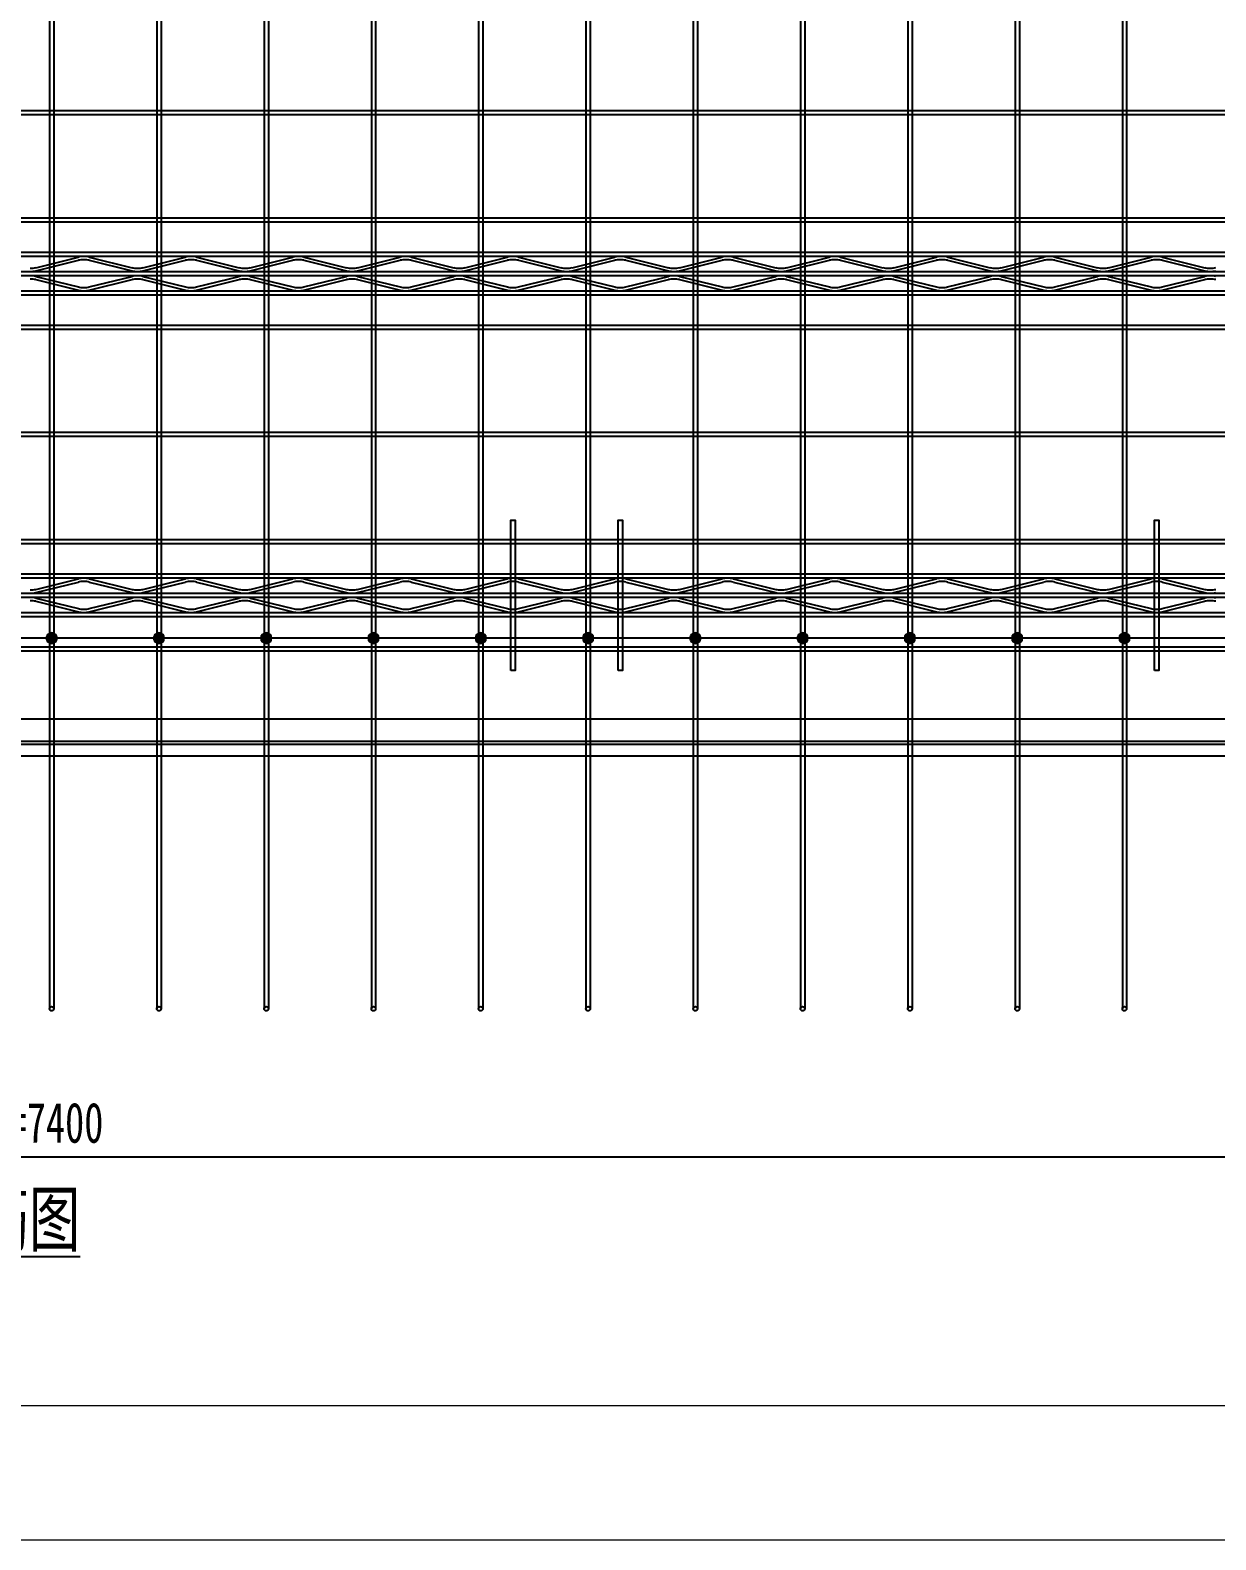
# Model space of a CAD drawing. Extents: x -524 to 129100, y -10500 to 1.
# Drawn here: x 49733 to 51943, y -10500 to -7684 of the extents above; entities that cross this region are included whole.
import ezdxf

# ---------------------------------------------------------------- set-up
doc = ezdxf.new("R2010")
doc.units = 0
doc.header["$LTSCALE"] = 250
doc.linetypes.add('BeePC_CENTER', pattern=[2, 1.25, -0.25, 0.25, -0.25])
doc.layers.get('0').update_dxf_attribs({"linetype": 'CONTINUOUS'})
doc.layers.get('Defpoints').update_dxf_attribs({"linetype": 'CONTINUOUS'})
for name, color, linetype in [('BeePC-CC', 171, 'CONTINUOUS'), ('BeePC-CCBZ', 110, 'CONTINUOUS'), ('BeePC-GJ-LEVEL', 141, 'CONTINUOUS'), ('BeePC-GJ-Truss', 185, 'CONTINUOUS'), ('BeePC-TONG-ZT', 50, 'CONTINUOUS')]:
    doc.layers.add(name, color=color, linetype=linetype)
doc.layers.add('G-ANNO-TTLB', color=7, linetype='CONTINUOUS', lineweight=9)
doc.layers.add('G-ANNO-TTLB-THIN', color=7, linetype='CONTINUOUS', lineweight=9)
doc.styles.add('BeePC_Dim', font='simfang.ttf', dxfattribs={"width": 0.7})
doc.styles.add('BeePC_Text', font='simfang.ttf', dxfattribs={"width": 0.7})
doc.dimstyles.new('BeePC_DIM_25_25', dxfattribs={"dimtxt": 75, "dimasz": 25, "dimexe": 25, "dimexo": 0, "dimgap": 25, "dimtad": 1, "dimdec": 0, "dimzin": 0, "dimdsep": 46, "dimtxsty": 'BeePC_Dim', "dimblk": 'ARCHTICK', "dimcen": 0, "dimdle": 25, "dimclrt": 7, "dimadec": 0, "dimazin": 0, "dimtfac": 1, "dimtdec": 0, "dimtix": 1, "dimtmove": 2, "dimatfit": 3, "dimfxl": 250, "dimfxlon": 1, "dimtfill": 1, "dimtolj": 1, "dimtzin": 0, "dimarcsym": 0})

# ---------------------------------------------------------------- blocks, each defined once
blk = doc.blocks.new('A2-嗡嗡 - A2_嗡嗡-493291-DB1详图')
at = {"layer": 'G-ANNO-TTLB'}
blk.add_line((586.5, -513), (27.5, -513), dxfattribs=at)
at = {"layer": 'G-ANNO-TTLB-THIN'}
blk.add_line((2.5, -523), (596.5, -523), dxfattribs=at)
blk = doc.blocks.new('_ArchTick')
at = {"color": 0, "linetype": 'ByBlock', "const_width": 0.5}
blk.add_lwpolyline([(-0.71, -0.71), (0.71, 0.71)], dxfattribs=at)
blk = doc.blocks.new('*D102')
at = {"layer": 'BeePC-CCBZ', "color": 0, "lineweight": -2, "transparency": 16777216}
for p, q in [((45972.6, -9585.4), (45972.6, -9810.4)), ((53372.6, -9585.4), (53372.6, -9810.4)), ((45947.6, -9785.4), (53397.6, -9785.4))]:
    blk.add_line(p, q, dxfattribs=at)
at = {"layer": 'Defpoints', "color": 0, "transparency": 16777216}
for p in [(45972.6, -7838.4), (53372.6, -7838.4), (53372.6, -9785.4)]:
    blk.add_point(p, dxfattribs=at)
at = {"layer": 'BeePC-CCBZ', "color": 0, "lineweight": -2, "transparency": 16777216, "xscale": 25, "yscale": 25, "zscale": 25, "rotation": 180}
blk.add_blockref('_ArchTick', (45972.6, -9785.4), dxfattribs=at)
at = {"layer": 'BeePC-CCBZ', "color": 0, "lineweight": -2, "transparency": 16777216, "xscale": 25, "yscale": 25, "zscale": 25}
blk.add_blockref('_ArchTick', (53372.6, -9785.4), dxfattribs=at)
at = {"layer": 'BeePC-CCBZ', "color": 7, "linetype": 'BeePC_CENTER', "transparency": 16777216, "insert": (49672.6, -9722.5), "char_height": 75, "attachment_point": 5, "style": 'BeePC_Dim', "bg_fill": 3, "box_fill_scale": 1.1, "bg_fill_color": 256, "bg_fill_true_color": 13158600, "bg_fill_transparency": 0}
blk.add_mtext('\\A1;200x37=7400', dxfattribs=at)
blk = doc.blocks.new('*D106')
at = {"layer": 'BeePC-CCBZ', "color": 0, "lineweight": -2, "transparency": 16777216}
for p, q in [((53904.8, -6613.4), (53904.8, -9063.4)), ((53704.8, -6638.4), (53929.8, -6638.4)), ((53704.8, -9038.4), (53929.8, -9038.4))]:
    blk.add_line(p, q, dxfattribs=at)
at = {"layer": 'Defpoints', "color": 0, "transparency": 16777216}
for p in [(49682.6, -6638.4), (49682.6, -9038.4), (53904.8, -9038.4)]:
    blk.add_point(p, dxfattribs=at)
at = {"layer": 'BeePC-CCBZ', "color": 0, "lineweight": -2, "transparency": 16777216, "xscale": 25, "yscale": 25, "zscale": 25}
for p, rotation in [((53904.8, -6638.4), 90), ((53904.8, -9038.4), 270)]:
    blk.add_blockref('_ArchTick', p, dxfattribs=dict(at, rotation=rotation))
at = {"layer": 'BeePC-CCBZ', "color": 7, "linetype": 'BeePC_CENTER', "transparency": 16777216, "insert": (53841.9, -7838.4), "char_height": 75, "attachment_point": 5, "rotation": 90, "style": 'BeePC_Dim', "bg_fill": 3, "box_fill_scale": 1.1, "bg_fill_color": 256, "bg_fill_true_color": 13158600, "bg_fill_transparency": 0}
blk.add_mtext('\\A1;200x12=2400', dxfattribs=at)
blk = doc.blocks.new('*D107')
at = {"layer": 'BeePC-CCBZ', "color": 0, "lineweight": -2, "transparency": 16777216}
for p, q in [((53904.8, -9013.4), (53904.8, -9538.4)), ((53704.8, -9038.4), (53929.8, -9038.4)), ((53704.8, -9513.4), (53929.8, -9513.4))]:
    blk.add_line(p, q, dxfattribs=at)
at = {"layer": 'Defpoints', "color": 0, "transparency": 16777216}
for p in [(49682.6, -9038.4), (45972.6, -9513.4), (53904.8, -9513.4)]:
    blk.add_point(p, dxfattribs=at)
at = {"layer": 'BeePC-CCBZ', "color": 0, "lineweight": -2, "transparency": 16777216, "xscale": 25, "yscale": 25, "zscale": 25}
for p, rotation in [((53904.8, -9038.4), 90), ((53904.8, -9513.4), 270)]:
    blk.add_blockref('_ArchTick', p, dxfattribs=dict(at, rotation=rotation))
at = {"layer": 'BeePC-CCBZ', "color": 7, "linetype": 'BeePC_CENTER', "transparency": 16777216, "insert": (53841.9, -9275.9), "char_height": 75, "attachment_point": 5, "rotation": 90, "style": 'BeePC_Dim', "bg_fill": 3, "box_fill_scale": 1.1, "bg_fill_color": 256, "bg_fill_true_color": 13158600, "bg_fill_transparency": 0}
blk.add_mtext('\\A1;475', dxfattribs=at)
blk = doc.blocks.new('BeePC_TagPoint')
h = blk.add_hatch(color=256)
edge = h.paths.add_edge_path(flags=0)
edge.add_arc((0, 0), 10, 0, 180)
edge.add_arc((0, 0), 10, 180, 360)
blk.add_lwpolyline([(10, 0, 1), (-10, 0, 1)], format="xyb", close=True)

msp = doc.modelspace()

# ---------------------------------------------------------------- block references
at = {"xscale": 25, "yscale": 25, "zscale": 25}
msp.add_blockref('A2-嗡嗡 - A2_嗡嗡-493291-DB1详图', (45637.5, 2575), dxfattribs=at)

# ---------------------------------------------------------------- next in the draw order: linework, layer by layer
for points in [[(50628.6, -8878.4), (50628.6, -8598.4), (50636.6, -8598.4), (50636.6, -8878.4), (50628.6, -8878.4)], [(50828.6, -8878.4), (50828.6, -8598.4), (50836.6, -8598.4), (50836.6, -8878.4), (50828.6, -8878.4)], [(51828.6, -8878.4), (51828.6, -8598.4), (51836.6, -8598.4), (51836.6, -8878.4), (51828.6, -8878.4)]]:
    msp.add_lwpolyline(points)
at = {"layer": 'BeePC-GJ-LEVEL'}
for points in [[(49768.6, -6167.4), (49768.6, -9509.4)], [(49776.6, -6167.4), (49776.6, -9509.4)], [(49968.6, -6167.4), (49968.6, -9509.4)], [(49976.6, -6167.4), (49976.6, -9509.4)], [(50168.6, -6167.4), (50168.6, -9509.4)], [(50176.6, -6167.4), (50176.6, -9509.4)], [(50368.6, -6167.4), (50368.6, -9509.4)], [(50376.6, -6167.4), (50376.6, -9509.4)], [(50568.6, -6167.4), (50568.6, -9509.4)], [(50576.6, -6167.4), (50576.6, -9509.4)], [(50768.6, -6167.4), (50768.6, -9509.4)], [(50776.6, -6167.4), (50776.6, -9509.4)], [(50968.6, -6167.4), (50968.6, -9509.4)], [(50976.6, -6167.4), (50976.6, -9509.4)], [(51168.6, -6167.4), (51168.6, -9509.4)], [(51176.6, -6167.4), (51176.6, -9509.4)], [(51368.6, -6167.4), (51368.6, -9509.4)], [(51376.6, -6167.4), (51376.6, -9509.4)], [(51568.6, -6167.4), (51568.6, -9509.4)], [(51576.6, -6167.4), (51576.6, -9509.4)], [(51768.6, -6167.4), (51768.6, -9509.4)], [(51776.6, -6167.4), (51776.6, -9509.4)], [(45682.3, -7834.4), (53632.8, -7834.4), (53632.8, -7842.4), (45682.3, -7842.4), (45682.3, -7834.4)], [(45682.3, -8034.4), (53632.8, -8034.4), (53632.8, -8042.4), (45682.3, -8042.4), (45682.3, -8034.4)], [(45682.3, -8234.4), (53632.8, -8234.4), (53632.8, -8242.4), (45682.3, -8242.4), (45682.3, -8234.4)], [(45682.3, -8434.4), (53632.8, -8434.4), (53632.8, -8442.4), (45682.3, -8442.4), (45682.3, -8434.4)], [(45682.3, -8634.4), (53632.8, -8634.4), (53632.8, -8642.4), (45682.3, -8642.4), (45682.3, -8634.4)], [(45682.3, -8834.4), (53632.8, -8834.4), (53632.8, -8842.4), (45682.3, -8842.4), (45682.3, -8834.4)], [(45887.3, -9010.4), (53477.8, -9010.4), (53477.8, -9016.4), (45887.3, -9016.4), (45887.3, -9010.4)]]:
    msp.add_lwpolyline(points, dxfattribs=at)
for centre in [(49772.6, -9509.4), (49972.6, -9509.4), (50172.6, -9509.4), (50372.6, -9509.4), (50572.6, -9509.4), (50772.6, -9509.4), (50972.6, -9509.4), (51172.6, -9509.4), (51372.6, -9509.4), (51572.6, -9509.4), (51772.6, -9509.4)]:
    msp.add_circle(centre, 4, dxfattribs=at)
at = {"layer": 'BeePC-GJ-Truss'}
for points in [[(45932.6, -8098.4), (53432.6, -8098.4), (53432.6, -8106.4), (45932.6, -8106.4), (45932.6, -8098.4)], [(49742.8, -8127.3), (49822.4, -8107.6)], [(49842.8, -8107.6), (49922.4, -8127.3)], [(49942.8, -8127.3), (50022.4, -8107.6)], [(50042.8, -8107.6), (50122.4, -8127.3)], [(50142.8, -8127.3), (50222.4, -8107.6)], [(50242.8, -8107.6), (50322.4, -8127.3)], [(50342.8, -8127.3), (50422.4, -8107.6)], [(50442.8, -8107.6), (50522.4, -8127.3)], [(50542.8, -8127.3), (50622.4, -8107.6)], [(50642.8, -8107.6), (50722.4, -8127.3)], [(50742.8, -8127.3), (50822.4, -8107.6)], [(50842.8, -8107.6), (50922.4, -8127.3)], [(50942.8, -8127.3), (51022.4, -8107.6)], [(51042.8, -8107.6), (51122.4, -8127.3)], [(51142.8, -8127.3), (51222.4, -8107.6)], [(51242.8, -8107.6), (51322.4, -8127.3)], [(51342.8, -8127.3), (51422.4, -8107.6)], [(51442.8, -8107.6), (51522.4, -8127.3)], [(51542.8, -8127.3), (51622.4, -8107.6)], [(51642.8, -8107.6), (51722.4, -8127.3)], [(51742.8, -8127.3), (51822.4, -8107.6)], [(51842.8, -8107.6), (51922.4, -8127.3)], [(45932.6, -8134.4), (53432.6, -8134.4), (53432.6, -8142.4), (45932.6, -8142.4), (45932.6, -8134.4), (45936, -8134.3), (45939.2, -8133.9), (45942.8, -8133.3), (46022.4, -8113.6)], [(49742.8, -8133.3), (49822.4, -8113.6)], [(49842.8, -8113.6), (49922.4, -8133.3)], [(49942.8, -8133.3), (50022.4, -8113.6)], [(50042.8, -8113.6), (50122.4, -8133.3)], [(50142.8, -8133.3), (50222.4, -8113.6)], [(50242.8, -8113.6), (50322.4, -8133.3)], [(50342.8, -8133.3), (50422.4, -8113.6)], [(50442.8, -8113.6), (50522.4, -8133.3)], [(50542.8, -8133.3), (50622.4, -8113.6)], [(50642.8, -8113.6), (50722.4, -8133.3)], [(50742.8, -8133.3), (50822.4, -8113.6)], [(50842.8, -8113.6), (50922.4, -8133.3)], [(50942.8, -8133.3), (51022.4, -8113.6)], [(51042.8, -8113.6), (51122.4, -8133.3)], [(51142.8, -8133.3), (51222.4, -8113.6)], [(51242.8, -8113.6), (51322.4, -8133.3)], [(51342.8, -8133.3), (51422.4, -8113.6)], [(51442.8, -8113.6), (51522.4, -8133.3)], [(51542.8, -8133.3), (51622.4, -8113.6)], [(51642.8, -8113.6), (51722.4, -8133.3)], [(51742.8, -8133.3), (51822.4, -8113.6)], [(51842.8, -8113.6), (51922.4, -8133.3)], [(49742.8, -8143.6), (49822.4, -8163.3)], [(49742.8, -8149.6), (49822.4, -8169.3)], [(49842.8, -8163.3), (49922.4, -8143.6)], [(49842.8, -8169.3), (49922.4, -8149.6)], [(49942.8, -8143.6), (50022.4, -8163.3)], [(49942.8, -8149.6), (50022.4, -8169.3)], [(50042.8, -8163.3), (50122.4, -8143.6)], [(50042.8, -8169.3), (50122.4, -8149.6)], [(50142.8, -8143.6), (50222.4, -8163.3)], [(50142.8, -8149.6), (50222.4, -8169.3)], [(50242.8, -8163.3), (50322.4, -8143.6)], [(50242.8, -8169.3), (50322.4, -8149.6)], [(50342.8, -8143.6), (50422.4, -8163.3)], [(50342.8, -8149.6), (50422.4, -8169.3)], [(50442.8, -8163.3), (50522.4, -8143.6)], [(50442.8, -8169.3), (50522.4, -8149.6)], [(50542.8, -8143.6), (50622.4, -8163.3)], [(50542.8, -8149.6), (50622.4, -8169.3)], [(50642.8, -8163.3), (50722.4, -8143.6)], [(50642.8, -8169.3), (50722.4, -8149.6)], [(50742.8, -8143.6), (50822.4, -8163.3)], [(50742.8, -8149.6), (50822.4, -8169.3)], [(50842.8, -8163.3), (50922.4, -8143.6)], [(50842.8, -8169.3), (50922.4, -8149.6)], [(50942.8, -8143.6), (51022.4, -8163.3)], [(50942.8, -8149.6), (51022.4, -8169.3)], [(51042.8, -8163.3), (51122.4, -8143.6)], [(51042.8, -8169.3), (51122.4, -8149.6)], [(51142.8, -8143.6), (51222.4, -8163.3)], [(51142.8, -8149.6), (51222.4, -8169.3)], [(51242.8, -8163.3), (51322.4, -8143.6)], [(51242.8, -8169.3), (51322.4, -8149.6)], [(51342.8, -8143.6), (51422.4, -8163.3)], [(51342.8, -8149.6), (51422.4, -8169.3)], [(51442.8, -8163.3), (51522.4, -8143.6)], [(51442.8, -8169.3), (51522.4, -8149.6)], [(51542.8, -8143.6), (51622.4, -8163.3)], [(51542.8, -8149.6), (51622.4, -8169.3)], [(51642.8, -8163.3), (51722.4, -8143.6)], [(51642.8, -8169.3), (51722.4, -8149.6)], [(51742.8, -8143.6), (51822.4, -8163.3)], [(51742.8, -8149.6), (51822.4, -8169.3)], [(51842.8, -8163.3), (51922.4, -8143.6)], [(51842.8, -8169.3), (51922.4, -8149.6)], [(45932.6, -8170.4), (53432.6, -8170.4), (53432.6, -8178.4), (45932.6, -8178.4), (45932.6, -8170.4)], [(45932.6, -8698.4), (53432.6, -8698.4), (53432.6, -8706.4), (45932.6, -8706.4), (45932.6, -8698.4)], [(45932.6, -8734.4), (53432.6, -8734.4), (53432.6, -8742.4), (45932.6, -8742.4), (45932.6, -8734.4), (45936, -8734.3), (45939.2, -8733.9), (45942.8, -8733.3), (46022.4, -8713.6)], [(49742.8, -8727.3), (49822.4, -8707.6)], [(49742.8, -8733.3), (49822.4, -8713.6)], [(49842.8, -8707.6), (49922.4, -8727.3)], [(49842.8, -8713.6), (49922.4, -8733.3)], [(49942.8, -8727.3), (50022.4, -8707.6)], [(49942.8, -8733.3), (50022.4, -8713.6)], [(50042.8, -8707.6), (50122.4, -8727.3)], [(50042.8, -8713.6), (50122.4, -8733.3)], [(50142.8, -8727.3), (50222.4, -8707.6)], [(50142.8, -8733.3), (50222.4, -8713.6)], [(50242.8, -8707.6), (50322.4, -8727.3)], [(50242.8, -8713.6), (50322.4, -8733.3)], [(50342.8, -8727.3), (50422.4, -8707.6)], [(50342.8, -8733.3), (50422.4, -8713.6)], [(50442.8, -8707.6), (50522.4, -8727.3)], [(50442.8, -8713.6), (50522.4, -8733.3)], [(50542.8, -8727.3), (50622.4, -8707.6)], [(50542.8, -8733.3), (50622.4, -8713.6)], [(50642.8, -8707.6), (50722.4, -8727.3)], [(50642.8, -8713.6), (50722.4, -8733.3)], [(50742.8, -8727.3), (50822.4, -8707.6)], [(50742.8, -8733.3), (50822.4, -8713.6)], [(50842.8, -8707.6), (50922.4, -8727.3)], [(50842.8, -8713.6), (50922.4, -8733.3)], [(50942.8, -8727.3), (51022.4, -8707.6)], [(50942.8, -8733.3), (51022.4, -8713.6)], [(51042.8, -8707.6), (51122.4, -8727.3)], [(51042.8, -8713.6), (51122.4, -8733.3)], [(51142.8, -8727.3), (51222.4, -8707.6)], [(51142.8, -8733.3), (51222.4, -8713.6)], [(51242.8, -8707.6), (51322.4, -8727.3)], [(51242.8, -8713.6), (51322.4, -8733.3)], [(51342.8, -8727.3), (51422.4, -8707.6)], [(51342.8, -8733.3), (51422.4, -8713.6)], [(51442.8, -8707.6), (51522.4, -8727.3)], [(51442.8, -8713.6), (51522.4, -8733.3)], [(51542.8, -8727.3), (51622.4, -8707.6)], [(51542.8, -8733.3), (51622.4, -8713.6)], [(51642.8, -8707.6), (51722.4, -8727.3)], [(51642.8, -8713.6), (51722.4, -8733.3)], [(51742.8, -8727.3), (51822.4, -8707.6)], [(51742.8, -8733.3), (51822.4, -8713.6)], [(51842.8, -8707.6), (51922.4, -8727.3)], [(51842.8, -8713.6), (51922.4, -8733.3)], [(49742.8, -8743.6), (49822.4, -8763.3)], [(49742.8, -8749.6), (49822.4, -8769.3)], [(49842.8, -8763.3), (49922.4, -8743.6)], [(49842.8, -8769.3), (49922.4, -8749.6)], [(49942.8, -8743.6), (50022.4, -8763.3)], [(49942.8, -8749.6), (50022.4, -8769.3)], [(50042.8, -8763.3), (50122.4, -8743.6)], [(50042.8, -8769.3), (50122.4, -8749.6)], [(50142.8, -8743.6), (50222.4, -8763.3)], [(50142.8, -8749.6), (50222.4, -8769.3)], [(50242.8, -8763.3), (50322.4, -8743.6)], [(50242.8, -8769.3), (50322.4, -8749.6)], [(50342.8, -8743.6), (50422.4, -8763.3)], [(50342.8, -8749.6), (50422.4, -8769.3)], [(50442.8, -8763.3), (50522.4, -8743.6)], [(50442.8, -8769.3), (50522.4, -8749.6)], [(50542.8, -8743.6), (50622.4, -8763.3)], [(50542.8, -8749.6), (50622.4, -8769.3)], [(50642.8, -8763.3), (50722.4, -8743.6)], [(50642.8, -8769.3), (50722.4, -8749.6)], [(50742.8, -8743.6), (50822.4, -8763.3)], [(50742.8, -8749.6), (50822.4, -8769.3)], [(50842.8, -8763.3), (50922.4, -8743.6)], [(50842.8, -8769.3), (50922.4, -8749.6)], [(50942.8, -8743.6), (51022.4, -8763.3)], [(50942.8, -8749.6), (51022.4, -8769.3)], [(51042.8, -8763.3), (51122.4, -8743.6)], [(51042.8, -8769.3), (51122.4, -8749.6)], [(51142.8, -8743.6), (51222.4, -8763.3)], [(51142.8, -8749.6), (51222.4, -8769.3)], [(51242.8, -8763.3), (51322.4, -8743.6)], [(51242.8, -8769.3), (51322.4, -8749.6)], [(51342.8, -8743.6), (51422.4, -8763.3)], [(51342.8, -8749.6), (51422.4, -8769.3)], [(51442.8, -8763.3), (51522.4, -8743.6)], [(51442.8, -8769.3), (51522.4, -8749.6)], [(51542.8, -8743.6), (51622.4, -8763.3)], [(51542.8, -8749.6), (51622.4, -8769.3)], [(51642.8, -8763.3), (51722.4, -8743.6)], [(51642.8, -8769.3), (51722.4, -8749.6)], [(51742.8, -8743.6), (51822.4, -8763.3)], [(51742.8, -8749.6), (51822.4, -8769.3)], [(51842.8, -8763.3), (51922.4, -8743.6)], [(51842.8, -8769.3), (51922.4, -8749.6)], [(45932.6, -8770.4), (53432.6, -8770.4), (53432.6, -8778.4), (45932.6, -8778.4), (45932.6, -8770.4)]]:
    msp.add_lwpolyline(points, dxfattribs=at)
for centre, major_axis, start_param, end_param in [((49833.8, -8111.6), (18, 0), 1.635672, 2.256488), ((49831.4, -8111.6), (18, 0), 0.885104, 1.50592), ((50033.8, -8111.6), (18, 0), 1.635672, 2.256488), ((50031.4, -8111.6), (18, 0), 0.885104, 1.50592), ((50233.8, -8111.6), (18, 0), 1.635672, 2.256488), ((50231.4, -8111.6), (18, 0), 0.885104, 1.50592), ((50433.8, -8111.6), (18, 0), 1.635672, 2.256488), ((50431.4, -8111.6), (18, 0), 0.885104, 1.50592), ((50633.8, -8111.6), (18, 0), 1.635672, 2.256488), ((50631.4, -8111.6), (18, 0), 0.885104, 1.50592), ((50833.8, -8111.6), (18, 0), 1.635672, 2.256488), ((50831.4, -8111.6), (18, 0), 0.885104, 1.50592), ((51033.8, -8111.6), (18, 0), 1.635672, 2.256488), ((51031.4, -8111.6), (18, 0), 0.885104, 1.50592), ((51233.8, -8111.6), (18, 0), 1.635672, 2.256488), ((51231.4, -8111.6), (18, 0), 0.885104, 1.50592), ((51433.8, -8111.6), (18, 0), 1.635672, 2.256488), ((51431.4, -8111.6), (18, 0), 0.885104, 1.50592), ((51633.8, -8111.6), (18, 0), 1.635672, 2.256488), ((51631.4, -8111.6), (18, 0), 0.885104, 1.50592), ((51833.8, -8111.6), (18, 0), 1.635672, 2.256488), ((51831.4, -8111.6), (18, 0), 0.885104, 1.50592), ((49733.8, -8125), (12, 0), 4.611737, 5.563609), ((49731.4, -8129.3), (18, 0), 4.777265, 5.398081), ((49831.4, -8115.9), (12, 0), 1.470144, 2.422017), ((49833.8, -8115.9), (12, 0), 0.719576, 1.671449), ((49931.4, -8125), (12, 0), 3.861169, 4.813041), ((49933.8, -8129.3), (18, 0), 4.026697, 4.647513), ((49933.8, -8125), (12, 0), 4.611737, 5.563609), ((49931.4, -8129.3), (18, 0), 4.777265, 5.398081), ((50031.4, -8115.9), (12, 0), 1.470144, 2.422017), ((50033.8, -8115.9), (12, 0), 0.719576, 1.671449), ((50131.4, -8125), (12, 0), 3.861169, 4.813041), ((50133.8, -8129.3), (18, 0), 4.026697, 4.647513), ((50133.8, -8125), (12, 0), 4.611737, 5.563609), ((50131.4, -8129.3), (18, 0), 4.777265, 5.398081), ((50231.4, -8115.9), (12, 0), 1.470144, 2.422017), ((50233.8, -8115.9), (12, 0), 0.719576, 1.671449), ((50331.4, -8125), (12, 0), 3.861169, 4.813041), ((50333.8, -8129.3), (18, 0), 4.026697, 4.647513), ((50333.8, -8125), (12, 0), 4.611737, 5.563609), ((50331.4, -8129.3), (18, 0), 4.777265, 5.398081), ((50431.4, -8115.9), (12, 0), 1.470144, 2.422017), ((50433.8, -8115.9), (12, 0), 0.719576, 1.671449), ((50531.4, -8125), (12, 0), 3.861169, 4.813041), ((50533.8, -8129.3), (18, 0), 4.026697, 4.647513), ((50533.8, -8125), (12, 0), 4.611737, 5.563609), ((50531.4, -8129.3), (18, 0), 4.777265, 5.398081), ((50631.4, -8115.9), (12, 0), 1.470144, 2.422017), ((50633.8, -8115.9), (12, 0), 0.719576, 1.671449), ((50731.4, -8125), (12, 0), 3.861169, 4.813041), ((50733.8, -8129.3), (18, 0), 4.026697, 4.647513), ((50733.8, -8125), (12, 0), 4.611737, 5.563609), ((50731.4, -8129.3), (18, 0), 4.777265, 5.398081), ((50831.4, -8115.9), (12, 0), 1.470144, 2.422017), ((50833.8, -8115.9), (12, 0), 0.719576, 1.671449), ((50931.4, -8125), (12, 0), 3.861169, 4.813041), ((50933.8, -8129.3), (18, 0), 4.026697, 4.647513), ((50933.8, -8125), (12, 0), 4.611737, 5.563609), ((50931.4, -8129.3), (18, 0), 4.777265, 5.398081), ((51031.4, -8115.9), (12, 0), 1.470144, 2.422017), ((51033.8, -8115.9), (12, 0), 0.719576, 1.671449), ((51131.4, -8125), (12, 0), 3.861169, 4.813041), ((51133.8, -8129.3), (18, 0), 4.026697, 4.647513), ((51133.8, -8125), (12, 0), 4.611737, 5.563609), ((51131.4, -8129.3), (18, 0), 4.777265, 5.398081), ((51231.4, -8115.9), (12, 0), 1.470144, 2.422017), ((51233.8, -8115.9), (12, 0), 0.719576, 1.671449), ((51331.4, -8125), (12, 0), 3.861169, 4.813041), ((51333.8, -8129.3), (18, 0), 4.026697, 4.647513), ((51333.8, -8125), (12, 0), 4.611737, 5.563609), ((51331.4, -8129.3), (18, 0), 4.777265, 5.398081), ((51431.4, -8115.9), (12, 0), 1.470144, 2.422017), ((51433.8, -8115.9), (12, 0), 0.719576, 1.671449), ((51531.4, -8125), (12, 0), 3.861169, 4.813041), ((51533.8, -8129.3), (18, 0), 4.026697, 4.647513), ((51533.8, -8125), (12, 0), 4.611737, 5.563609), ((51531.4, -8129.3), (18, 0), 4.777265, 5.398081), ((51631.4, -8115.9), (12, 0), 1.470144, 2.422017), ((51633.8, -8115.9), (12, 0), 0.719576, 1.671449), ((51731.4, -8125), (12, 0), 3.861169, 4.813041), ((51733.8, -8129.3), (18, 0), 4.026697, 4.647513), ((51733.8, -8125), (12, 0), 4.611737, 5.563609), ((51731.4, -8129.3), (18, 0), 4.777265, 5.398081), ((51831.4, -8115.9), (12, 0), 1.470144, 2.422017), ((51833.8, -8115.9), (12, 0), 0.719576, 1.671449), ((51931.4, -8125), (12, 0), 3.861169, 4.813041), ((51933.8, -8129.3), (18, 0), 4.026697, 4.647513), ((51933.8, -8125), (12, 0), 4.611737, 5.563609), ((51931.4, -8129.3), (18, 0), 4.777265, 5.398081), ((49731.4, -8147.6), (18, 0), 0.885104, 1.50592), ((49733.8, -8151.9), (12, 0), 0.719576, 1.671449), ((49831.4, -8161), (12, 0), 3.861169, 4.813041), ((49833.8, -8161), (12, 0), 4.611737, 5.563609), ((49933.8, -8147.6), (18, 0), 1.635672, 2.256488), ((49931.4, -8151.9), (12, 0), 1.470144, 2.422017), ((49931.4, -8147.6), (18, 0), 0.885104, 1.50592), ((49933.8, -8151.9), (12, 0), 0.719576, 1.671449), ((50031.4, -8161), (12, 0), 3.861169, 4.813041), ((50033.8, -8161), (12, 0), 4.611737, 5.563609), ((50133.8, -8147.6), (18, 0), 1.635672, 2.256488), ((50131.4, -8151.9), (12, 0), 1.470144, 2.422017), ((50131.4, -8147.6), (18, 0), 0.885104, 1.50592), ((50133.8, -8151.9), (12, 0), 0.719576, 1.671449), ((50231.4, -8161), (12, 0), 3.861169, 4.813041), ((50233.8, -8161), (12, 0), 4.611737, 5.563609), ((50333.8, -8147.6), (18, 0), 1.635672, 2.256488), ((50331.4, -8151.9), (12, 0), 1.470144, 2.422017), ((50331.4, -8147.6), (18, 0), 0.885104, 1.50592), ((50333.8, -8151.9), (12, 0), 0.719576, 1.671449), ((50431.4, -8161), (12, 0), 3.861169, 4.813041), ((50433.8, -8161), (12, 0), 4.611737, 5.563609), ((50533.8, -8147.6), (18, 0), 1.635672, 2.256488), ((50531.4, -8151.9), (12, 0), 1.470144, 2.422017), ((50531.4, -8147.6), (18, 0), 0.885104, 1.50592), ((50533.8, -8151.9), (12, 0), 0.719576, 1.671449), ((50631.4, -8161), (12, 0), 3.861169, 4.813041), ((50633.8, -8161), (12, 0), 4.611737, 5.563609), ((50733.8, -8147.6), (18, 0), 1.635672, 2.256488), ((50731.4, -8151.9), (12, 0), 1.470144, 2.422017), ((50731.4, -8147.6), (18, 0), 0.885104, 1.50592), ((50733.8, -8151.9), (12, 0), 0.719576, 1.671449), ((50831.4, -8161), (12, 0), 3.861169, 4.813041), ((50833.8, -8161), (12, 0), 4.611737, 5.563609), ((50933.8, -8147.6), (18, 0), 1.635672, 2.256488), ((50931.4, -8151.9), (12, 0), 1.470144, 2.422017), ((50931.4, -8147.6), (18, 0), 0.885104, 1.50592), ((50933.8, -8151.9), (12, 0), 0.719576, 1.671449), ((51031.4, -8161), (12, 0), 3.861169, 4.813041), ((51033.8, -8161), (12, 0), 4.611737, 5.563609), ((51133.8, -8147.6), (18, 0), 1.635672, 2.256488), ((51131.4, -8151.9), (12, 0), 1.470144, 2.422017), ((51131.4, -8147.6), (18, 0), 0.885104, 1.50592), ((51133.8, -8151.9), (12, 0), 0.719576, 1.671449), ((51231.4, -8161), (12, 0), 3.861169, 4.813041), ((51233.8, -8161), (12, 0), 4.611737, 5.563609), ((51333.8, -8147.6), (18, 0), 1.635672, 2.256488), ((51331.4, -8151.9), (12, 0), 1.470144, 2.422017), ((51331.4, -8147.6), (18, 0), 0.885104, 1.50592), ((51333.8, -8151.9), (12, 0), 0.719576, 1.671449), ((51431.4, -8161), (12, 0), 3.861169, 4.813041), ((51433.8, -8161), (12, 0), 4.611737, 5.563609), ((51533.8, -8147.6), (18, 0), 1.635672, 2.256488), ((51531.4, -8151.9), (12, 0), 1.470144, 2.422017), ((51531.4, -8147.6), (18, 0), 0.885104, 1.50592), ((51533.8, -8151.9), (12, 0), 0.719576, 1.671449), ((51631.4, -8161), (12, 0), 3.861169, 4.813041), ((51633.8, -8161), (12, 0), 4.611737, 5.563609), ((51733.8, -8147.6), (18, 0), 1.635672, 2.256488), ((51731.4, -8151.9), (12, 0), 1.470144, 2.422017), ((51731.4, -8147.6), (18, 0), 0.885104, 1.50592), ((51733.8, -8151.9), (12, 0), 0.719576, 1.671449), ((51831.4, -8161), (12, 0), 3.861169, 4.813041), ((51833.8, -8161), (12, 0), 4.611737, 5.563609), ((51933.8, -8147.6), (18, 0), 1.635672, 2.256488), ((51931.4, -8151.9), (12, 0), 1.470144, 2.422017), ((51931.4, -8147.6), (18, 0), 0.885104, 1.50592), ((51933.8, -8151.9), (12, 0), 0.719576, 1.671449), ((49833.8, -8165.3), (18, 0), 4.026697, 4.647513), ((49831.4, -8165.3), (18, 0), 4.777265, 5.398081), ((50033.8, -8165.3), (18, 0), 4.026697, 4.647513), ((50031.4, -8165.3), (18, 0), 4.777265, 5.398081), ((50233.8, -8165.3), (18, 0), 4.026697, 4.647513), ((50231.4, -8165.3), (18, 0), 4.777265, 5.398081), ((50433.8, -8165.3), (18, 0), 4.026697, 4.647513), ((50431.4, -8165.3), (18, 0), 4.777265, 5.398081), ((50633.8, -8165.3), (18, 0), 4.026697, 4.647513), ((50631.4, -8165.3), (18, 0), 4.777265, 5.398081), ((50833.8, -8165.3), (18, 0), 4.026697, 4.647513), ((50831.4, -8165.3), (18, 0), 4.777265, 5.398081), ((51033.8, -8165.3), (18, 0), 4.026697, 4.647513), ((51031.4, -8165.3), (18, 0), 4.777265, 5.398081), ((51233.8, -8165.3), (18, 0), 4.026697, 4.647513), ((51231.4, -8165.3), (18, 0), 4.777265, 5.398081), ((51433.8, -8165.3), (18, 0), 4.026697, 4.647513), ((51431.4, -8165.3), (18, 0), 4.777265, 5.398081), ((51633.8, -8165.3), (18, 0), 4.026697, 4.647513), ((51631.4, -8165.3), (18, 0), 4.777265, 5.398081), ((51833.8, -8165.3), (18, 0), 4.026697, 4.647513), ((51831.4, -8165.3), (18, 0), 4.777265, 5.398081), ((49733.8, -8725), (12, 0), 4.611737, 5.563609), ((49833.8, -8711.6), (18, 0), 1.635672, 2.256488), ((49831.4, -8715.9), (12, 0), 1.470144, 2.422017), ((49831.4, -8711.6), (18, 0), 0.885104, 1.50592), ((49833.8, -8715.9), (12, 0), 0.719576, 1.671449), ((49931.4, -8725), (12, 0), 3.861169, 4.813041), ((49933.8, -8725), (12, 0), 4.611737, 5.563609), ((50033.8, -8711.6), (18, 0), 1.635672, 2.256488), ((50031.4, -8715.9), (12, 0), 1.470144, 2.422017), ((50031.4, -8711.6), (18, 0), 0.885104, 1.50592), ((50033.8, -8715.9), (12, 0), 0.719576, 1.671449), ((50131.4, -8725), (12, 0), 3.861169, 4.813041), ((50133.8, -8725), (12, 0), 4.611737, 5.563609), ((50233.8, -8711.6), (18, 0), 1.635672, 2.256488), ((50231.4, -8715.9), (12, 0), 1.470144, 2.422017), ((50231.4, -8711.6), (18, 0), 0.885104, 1.50592), ((50233.8, -8715.9), (12, 0), 0.719576, 1.671449), ((50331.4, -8725), (12, 0), 3.861169, 4.813041), ((50333.8, -8725), (12, 0), 4.611737, 5.563609), ((50433.8, -8711.6), (18, 0), 1.635672, 2.256488), ((50431.4, -8715.9), (12, 0), 1.470144, 2.422017), ((50431.4, -8711.6), (18, 0), 0.885104, 1.50592), ((50433.8, -8715.9), (12, 0), 0.719576, 1.671449), ((50531.4, -8725), (12, 0), 3.861169, 4.813041), ((50533.8, -8725), (12, 0), 4.611737, 5.563609), ((50633.8, -8711.6), (18, 0), 1.635672, 2.256488), ((50631.4, -8715.9), (12, 0), 1.470144, 2.422017), ((50631.4, -8711.6), (18, 0), 0.885104, 1.50592), ((50633.8, -8715.9), (12, 0), 0.719576, 1.671449), ((50731.4, -8725), (12, 0), 3.861169, 4.813041), ((50733.8, -8725), (12, 0), 4.611737, 5.563609), ((50833.8, -8711.6), (18, 0), 1.635672, 2.256488), ((50831.4, -8715.9), (12, 0), 1.470144, 2.422017), ((50831.4, -8711.6), (18, 0), 0.885104, 1.50592), ((50833.8, -8715.9), (12, 0), 0.719576, 1.671449), ((50931.4, -8725), (12, 0), 3.861169, 4.813041), ((50933.8, -8725), (12, 0), 4.611737, 5.563609), ((51033.8, -8711.6), (18, 0), 1.635672, 2.256488), ((51031.4, -8715.9), (12, 0), 1.470144, 2.422017), ((51031.4, -8711.6), (18, 0), 0.885104, 1.50592), ((51033.8, -8715.9), (12, 0), 0.719576, 1.671449), ((51131.4, -8725), (12, 0), 3.861169, 4.813041), ((51133.8, -8725), (12, 0), 4.611737, 5.563609), ((51233.8, -8711.6), (18, 0), 1.635672, 2.256488), ((51231.4, -8715.9), (12, 0), 1.470144, 2.422017), ((51231.4, -8711.6), (18, 0), 0.885104, 1.50592), ((51233.8, -8715.9), (12, 0), 0.719576, 1.671449), ((51331.4, -8725), (12, 0), 3.861169, 4.813041), ((51333.8, -8725), (12, 0), 4.611737, 5.563609), ((51433.8, -8711.6), (18, 0), 1.635672, 2.256488), ((51431.4, -8715.9), (12, 0), 1.470144, 2.422017), ((51431.4, -8711.6), (18, 0), 0.885104, 1.50592), ((51433.8, -8715.9), (12, 0), 0.719576, 1.671449), ((51531.4, -8725), (12, 0), 3.861169, 4.813041), ((51533.8, -8725), (12, 0), 4.611737, 5.563609), ((51633.8, -8711.6), (18, 0), 1.635672, 2.256488), ((51631.4, -8715.9), (12, 0), 1.470144, 2.422017), ((51631.4, -8711.6), (18, 0), 0.885104, 1.50592), ((51633.8, -8715.9), (12, 0), 0.719576, 1.671449), ((51731.4, -8725), (12, 0), 3.861169, 4.813041), ((51733.8, -8725), (12, 0), 4.611737, 5.563609), ((51833.8, -8711.6), (18, 0), 1.635672, 2.256488), ((51831.4, -8715.9), (12, 0), 1.470144, 2.422017), ((51831.4, -8711.6), (18, 0), 0.885104, 1.50592), ((51833.8, -8715.9), (12, 0), 0.719576, 1.671449), ((51931.4, -8725), (12, 0), 3.861169, 4.813041), ((51933.8, -8725), (12, 0), 4.611737, 5.563609), ((49731.4, -8729.3), (18, 0), 4.777265, 5.398081), ((49731.4, -8747.6), (18, 0), 0.885104, 1.50592), ((49733.8, -8751.9), (12, 0), 0.719576, 1.671449), ((49933.8, -8729.3), (18, 0), 4.026697, 4.647513), ((49933.8, -8747.6), (18, 0), 1.635672, 2.256488), ((49931.4, -8751.9), (12, 0), 1.470144, 2.422017), ((49931.4, -8729.3), (18, 0), 4.777265, 5.398081), ((49931.4, -8747.6), (18, 0), 0.885104, 1.50592), ((49933.8, -8751.9), (12, 0), 0.719576, 1.671449), ((50133.8, -8729.3), (18, 0), 4.026697, 4.647513), ((50133.8, -8747.6), (18, 0), 1.635672, 2.256488), ((50131.4, -8751.9), (12, 0), 1.470144, 2.422017), ((50131.4, -8729.3), (18, 0), 4.777265, 5.398081), ((50131.4, -8747.6), (18, 0), 0.885104, 1.50592), ((50133.8, -8751.9), (12, 0), 0.719576, 1.671449), ((50333.8, -8729.3), (18, 0), 4.026697, 4.647513), ((50333.8, -8747.6), (18, 0), 1.635672, 2.256488), ((50331.4, -8751.9), (12, 0), 1.470144, 2.422017), ((50331.4, -8729.3), (18, 0), 4.777265, 5.398081), ((50331.4, -8747.6), (18, 0), 0.885104, 1.50592), ((50333.8, -8751.9), (12, 0), 0.719576, 1.671449), ((50533.8, -8729.3), (18, 0), 4.026697, 4.647513), ((50533.8, -8747.6), (18, 0), 1.635672, 2.256488), ((50531.4, -8751.9), (12, 0), 1.470144, 2.422017), ((50531.4, -8729.3), (18, 0), 4.777265, 5.398081), ((50531.4, -8747.6), (18, 0), 0.885104, 1.50592), ((50533.8, -8751.9), (12, 0), 0.719576, 1.671449), ((50733.8, -8729.3), (18, 0), 4.026697, 4.647513), ((50733.8, -8747.6), (18, 0), 1.635672, 2.256488), ((50731.4, -8751.9), (12, 0), 1.470144, 2.422017), ((50731.4, -8729.3), (18, 0), 4.777265, 5.398081), ((50731.4, -8747.6), (18, 0), 0.885104, 1.50592), ((50733.8, -8751.9), (12, 0), 0.719576, 1.671449), ((50933.8, -8729.3), (18, 0), 4.026697, 4.647513), ((50933.8, -8747.6), (18, 0), 1.635672, 2.256488), ((50931.4, -8751.9), (12, 0), 1.470144, 2.422017), ((50931.4, -8729.3), (18, 0), 4.777265, 5.398081), ((50931.4, -8747.6), (18, 0), 0.885104, 1.50592), ((50933.8, -8751.9), (12, 0), 0.719576, 1.671449), ((51133.8, -8729.3), (18, 0), 4.026697, 4.647513), ((51133.8, -8747.6), (18, 0), 1.635672, 2.256488), ((51131.4, -8751.9), (12, 0), 1.470144, 2.422017), ((51131.4, -8729.3), (18, 0), 4.777265, 5.398081), ((51131.4, -8747.6), (18, 0), 0.885104, 1.50592), ((51133.8, -8751.9), (12, 0), 0.719576, 1.671449), ((51333.8, -8729.3), (18, 0), 4.026697, 4.647513), ((51333.8, -8747.6), (18, 0), 1.635672, 2.256488), ((51331.4, -8751.9), (12, 0), 1.470144, 2.422017), ((51331.4, -8729.3), (18, 0), 4.777265, 5.398081), ((51331.4, -8747.6), (18, 0), 0.885104, 1.50592), ((51333.8, -8751.9), (12, 0), 0.719576, 1.671449), ((51533.8, -8729.3), (18, 0), 4.026697, 4.647513), ((51533.8, -8747.6), (18, 0), 1.635672, 2.256488), ((51531.4, -8751.9), (12, 0), 1.470144, 2.422017), ((51531.4, -8729.3), (18, 0), 4.777265, 5.398081), ((51531.4, -8747.6), (18, 0), 0.885104, 1.50592), ((51533.8, -8751.9), (12, 0), 0.719576, 1.671449), ((51733.8, -8729.3), (18, 0), 4.026697, 4.647513), ((51733.8, -8747.6), (18, 0), 1.635672, 2.256488), ((51731.4, -8751.9), (12, 0), 1.470144, 2.422017), ((51731.4, -8729.3), (18, 0), 4.777265, 5.398081), ((51731.4, -8747.6), (18, 0), 0.885104, 1.50592), ((51733.8, -8751.9), (12, 0), 0.719576, 1.671449), ((51933.8, -8729.3), (18, 0), 4.026697, 4.647513), ((51933.8, -8747.6), (18, 0), 1.635672, 2.256488), ((51931.4, -8751.9), (12, 0), 1.470144, 2.422017), ((51931.4, -8729.3), (18, 0), 4.777265, 5.398081), ((51931.4, -8747.6), (18, 0), 0.885104, 1.50592), ((51933.8, -8751.9), (12, 0), 0.719576, 1.671449), ((49831.4, -8761), (12, 0), 3.861169, 4.813041), ((49833.8, -8765.3), (18, 0), 4.026697, 4.647513), ((49833.8, -8761), (12, 0), 4.611737, 5.563609), ((49831.4, -8765.3), (18, 0), 4.777265, 5.398081), ((50031.4, -8761), (12, 0), 3.861169, 4.813041), ((50033.8, -8765.3), (18, 0), 4.026697, 4.647513), ((50033.8, -8761), (12, 0), 4.611737, 5.563609), ((50031.4, -8765.3), (18, 0), 4.777265, 5.398081), ((50231.4, -8761), (12, 0), 3.861169, 4.813041), ((50233.8, -8765.3), (18, 0), 4.026697, 4.647513), ((50233.8, -8761), (12, 0), 4.611737, 5.563609), ((50231.4, -8765.3), (18, 0), 4.777265, 5.398081), ((50431.4, -8761), (12, 0), 3.861169, 4.813041), ((50433.8, -8765.3), (18, 0), 4.026697, 4.647513), ((50433.8, -8761), (12, 0), 4.611737, 5.563609), ((50431.4, -8765.3), (18, 0), 4.777265, 5.398081), ((50631.4, -8761), (12, 0), 3.861169, 4.813041), ((50633.8, -8765.3), (18, 0), 4.026697, 4.647513), ((50633.8, -8761), (12, 0), 4.611737, 5.563609), ((50631.4, -8765.3), (18, 0), 4.777265, 5.398081), ((50831.4, -8761), (12, 0), 3.861169, 4.813041), ((50833.8, -8765.3), (18, 0), 4.026697, 4.647513), ((50833.8, -8761), (12, 0), 4.611737, 5.563609), ((50831.4, -8765.3), (18, 0), 4.777265, 5.398081), ((51031.4, -8761), (12, 0), 3.861169, 4.813041), ((51033.8, -8765.3), (18, 0), 4.026697, 4.647513), ((51033.8, -8761), (12, 0), 4.611737, 5.563609), ((51031.4, -8765.3), (18, 0), 4.777265, 5.398081), ((51231.4, -8761), (12, 0), 3.861169, 4.813041), ((51233.8, -8765.3), (18, 0), 4.026697, 4.647513), ((51233.8, -8761), (12, 0), 4.611737, 5.563609), ((51231.4, -8765.3), (18, 0), 4.777265, 5.398081), ((51431.4, -8761), (12, 0), 3.861169, 4.813041), ((51433.8, -8765.3), (18, 0), 4.026697, 4.647513), ((51433.8, -8761), (12, 0), 4.611737, 5.563609), ((51431.4, -8765.3), (18, 0), 4.777265, 5.398081), ((51631.4, -8761), (12, 0), 3.861169, 4.813041), ((51633.8, -8765.3), (18, 0), 4.026697, 4.647513), ((51633.8, -8761), (12, 0), 4.611737, 5.563609), ((51631.4, -8765.3), (18, 0), 4.777265, 5.398081), ((51831.4, -8761), (12, 0), 3.861169, 4.813041), ((51833.8, -8765.3), (18, 0), 4.026697, 4.647513), ((51833.8, -8761), (12, 0), 4.611737, 5.563609), ((51831.4, -8765.3), (18, 0), 4.777265, 5.398081)]:
    msp.add_ellipse(centre, major_axis=major_axis, ratio=0.288551, start_param=start_param, end_param=end_param, dxfattribs=at)
at = {"layer": 'BeePC-TONG-ZT'}
msp.add_lwpolyline([(45872.3, -6638.4), (53492.8, -6638.4), (53492.8, -9038.4), (45872.3, -9038.4), (45872.3, -6638.4)], dxfattribs=at)

# ---------------------------------------------------------------- next in the draw order: texts
at = {"insert": (49682.6, -9907.4), "char_height": 100, "attachment_point": 5, "style": 'BeePC_Text'}
msp.add_mtext('\\L配筋图\\o', dxfattribs=at)

# ---------------------------------------------------------------- next in the draw order: dimensions: what is measured, and where the dimension line sits
at = {"layer": 'BeePC-CCBZ'}
dim = msp.add_linear_dim(base=(53372.6, -9785.4), p1=(45972.6, -7838.4), p2=(53372.6, -7838.4), angle=0, text='200x37=7400', dimstyle='BeePC_DIM_25_25', override={"dimfxl": 200}, dxfattribs=at)
dim.commit()
dim.dimension.update_dxf_attribs({"geometry": '*D102', "text_midpoint": (49672.6, -9722.5)})

# ---------------------------------------------------------------- next in the draw order: dimensions: what is measured, and where the dimension line sits
dim = msp.add_linear_dim(base=(53904.8, -9038.4), p1=(49682.6, -6638.4), p2=(49682.6, -9038.4), angle=90, text='200x12=2400', dimstyle='BeePC_DIM_25_25', override={"dimfxl": 200}, dxfattribs=at)
dim.commit()
dim.dimension.update_dxf_attribs({"geometry": '*D106', "text_midpoint": (53841.9, -7838.4)})

# ---------------------------------------------------------------- next in the draw order: linework, layer by layer
at = {"layer": 'BeePC-CC'}
for p, q in [((49772.6, -8818.4), (49572.6, -8818.4)), ((49972.6, -8818.4), (49772.6, -8818.4)), ((50172.6, -8818.4), (49972.6, -8818.4)), ((50372.6, -8818.4), (50172.6, -8818.4)), ((50572.6, -8818.4), (50372.6, -8818.4)), ((50772.6, -8818.4), (50572.6, -8818.4)), ((50972.6, -8818.4), (50772.6, -8818.4)), ((51172.6, -8818.4), (50972.6, -8818.4)), ((51372.6, -8818.4), (51172.6, -8818.4)), ((51572.6, -8818.4), (51372.6, -8818.4)), ((51772.6, -8818.4), (51572.6, -8818.4)), ((51972.6, -8818.4), (51772.6, -8818.4)), ((53467.8, -8969.4), (45897.3, -8969.4))]:
    msp.add_line(p, q, dxfattribs=at)

# ---------------------------------------------------------------- next in the draw order: block references
for p in [(49772.6, -8818.4), (49972.6, -8818.4), (50172.6, -8818.4), (50372.6, -8818.4), (50572.6, -8818.4), (50772.6, -8818.4), (50972.6, -8818.4), (51172.6, -8818.4), (51372.6, -8818.4), (51572.6, -8818.4), (51772.6, -8818.4)]:
    msp.add_blockref('BeePC_TagPoint', p, dxfattribs=at)

# ---------------------------------------------------------------- next in the draw order: dimensions: what is measured, and where the dimension line sits
at = {"layer": 'BeePC-CCBZ'}
dim = msp.add_linear_dim(base=(53904.8, -9513.4), p1=(49682.6, -9038.4), p2=(45972.6, -9513.4), angle=90, dimstyle='BeePC_DIM_25_25', override={"dimfxl": 200}, dxfattribs=at)
dim.commit()
dim.dimension.update_dxf_attribs({"geometry": '*D107', "text_midpoint": (53841.9, -9275.9)})

doc.saveas('drawing.dxf')
